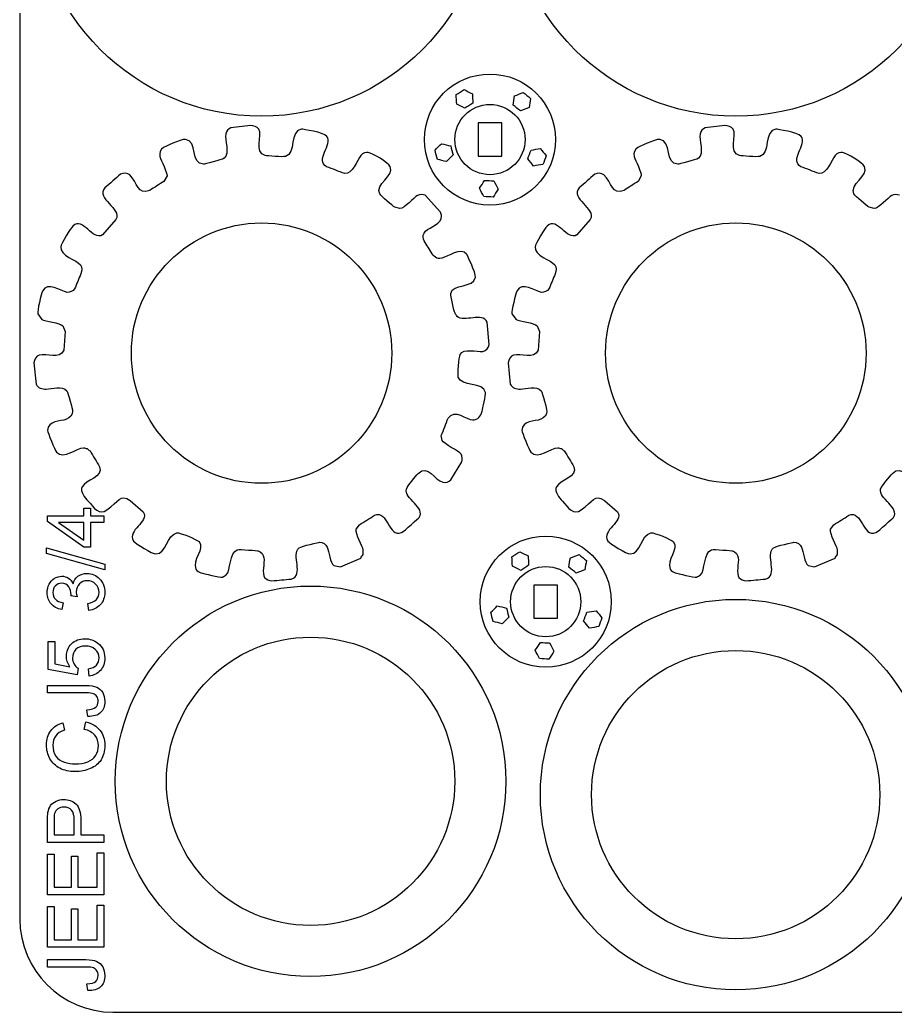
# Model space of a CAD drawing. Extents: x 5 to 585, y 8 to 489.
# Drawn here: x 8.3 to 102.4, y 8.6 to 115.3 of the extents above; entities that cross this region are included whole.
import ezdxf

# ---------------------------------------------------------------- set-up
doc = ezdxf.new("R2010")
doc.units = 0
doc.layers.get('0').update_dxf_attribs({"linetype": 'CONTINUOUS'})

msp = doc.modelspace()

# ---------------------------------------------------------------- linework, layer by layer
at = {"color": 5}
for p, q in [((8.313075, 288.560168), (8.313075, 18.560168)), ((18.313175, 8.560168), (188.313075, 8.560168))]:
    msp.add_line(p, q, dxfattribs=at)
at = {"color": 3}
for p, q in [((33.113975, 103.920368), (30.989575, 103.685868)), ((84.113975, 103.920368), (81.989575, 103.685868)), ((24.139775, 98.498468), (23.799575, 97.911468)), ((75.139775, 98.498468), (74.799575, 97.911468)), ((53.557575, 94.584868), (51.903475, 96.414968)), ((49.167975, 94.981668), (48.635175, 95.124568)), ((100.167975, 94.981668), (99.635175, 95.124568)), ((18.646075, 93.811868), (17.217375, 92.155568)), ((69.646075, 93.811868), (68.217375, 92.155568)), ((10.228875, 83.657768), (10.682575, 83.062568)), ((61.228875, 83.657768), (61.682575, 83.062568)), ((12.921875, 82.390968), (13.194775, 81.782668)), ((58.786375, 80.368268), (58.563075, 82.764068)), ((63.921875, 82.390968), (64.194775, 81.782668)), ((13.194775, 81.782668), (13.031975, 79.757468)), ((64.194775, 81.782668), (64.031975, 79.757468)), ((9.817175, 78.379668), (10.052975, 76.112468)), ((60.817175, 78.379668), (61.052975, 76.112468)), ((53.720875, 70.034468), (53.633675, 70.566168)), ((54.671275, 65.807668), (55.836075, 67.740568)), ((20.162175, 63.599768), (21.569175, 62.358168)), ((71.162175, 63.599768), (72.569175, 62.358168)), ((44.494075, 60.495468), (44.823275, 60.973168)), ((95.494075, 60.495468), (95.823275, 60.973168)), ((42.079275, 56.588368), (42.774375, 56.445968)), ((42.774375, 56.445968), (44.966775, 57.388268)), ((93.079275, 56.588368), (93.774375, 56.445968)), ((93.774375, 56.445968), (95.966775, 57.388268))]:
    msp.add_line(p, q, dxfattribs=at)
at = {"color": 0}
for p, q in [((11.278675, 61.348568), (11.278675, 61.958168)), ((11.278675, 61.958168), (15.207275, 61.958168)), ((15.207275, 61.958168), (15.207275, 62.779468)), ((15.207275, 62.779468), (15.893075, 62.779468)), ((15.893075, 62.779468), (15.893075, 61.958168)), ((15.893075, 61.958168), (17.340875, 61.958168)), ((17.340875, 61.958168), (17.340875, 61.213068)), ((15.207275, 58.579968), (11.278675, 61.348568)), ((15.207275, 61.213068), (12.479575, 61.213068)), ((12.479575, 61.213068), (15.207275, 59.312368)), ((15.207275, 59.312368), (15.207275, 61.213068)), ((17.340875, 61.213068), (15.893075, 61.213068)), ((15.893075, 61.213068), (15.893075, 58.579968)), ((11.177075, 57.887168), (11.177075, 58.486868)), ((11.177075, 58.486868), (17.442475, 56.725768)), ((17.442475, 56.126068), (11.177075, 57.887168)), ((15.893075, 58.579968), (15.207275, 58.579968)), ((17.442475, 56.725768), (17.442475, 56.126068)), ((12.963575, 52.594068), (12.828075, 51.848968)), ((14.462175, 53.241768), (13.810275, 53.324968)), ((15.732175, 51.772768), (15.630575, 52.517868)), ((11.354875, 45.431268), (11.354875, 48.436868)), ((11.354875, 48.436868), (12.066075, 48.436868)), ((12.066075, 48.436868), (12.066075, 46.025368)), ((12.066075, 46.025368), (13.701575, 45.702168)), ((14.470675, 44.847068), (11.354875, 45.431268)), ((14.572275, 45.549768), (14.470675, 44.847068)), ((15.749175, 44.711568), (15.689875, 45.490468)), ((11.278675, 42.891168), (11.278675, 43.695468)), ((11.278675, 43.695468), (15.409075, 43.695468)), ((15.457075, 42.891168), (11.278675, 42.891168)), ((15.619275, 40.368068), (15.520575, 41.087768)), ((12.940975, 39.680868), (13.127275, 38.893468)), ((15.214275, 38.978168), (15.417475, 39.782468)), ((11.278675, 26.812868), (11.278675, 29.101768)), ((11.989875, 29.168068), (11.989875, 27.617268)), ((14.157375, 27.617268), (14.157375, 29.183568)), ((14.868575, 29.172268), (14.868575, 27.617268)), ((17.340875, 26.812868), (11.278675, 26.812868)), ((11.989875, 27.617268), (14.157375, 27.617268)), ((14.868575, 27.617268), (17.340875, 27.617268)), ((17.340875, 27.617268), (17.340875, 26.812868)), ((16.629675, 21.986868), (16.629675, 25.703768)), ((16.629675, 25.703768), (17.340875, 25.703768)), ((17.340875, 25.703768), (17.340875, 21.182568)), ((11.278675, 21.182568), (11.278675, 25.559868)), ((11.278675, 25.559868), (11.989875, 25.559868)), ((11.989875, 25.559868), (11.989875, 21.986868)), ((13.852575, 21.986868), (13.852575, 25.331268)), ((13.852575, 25.331268), (14.563775, 25.331268)), ((14.563775, 25.331268), (14.563775, 21.986868)), ((11.989875, 21.986868), (13.852575, 21.986868)), ((14.563775, 21.986868), (16.629675, 21.986868)), ((17.340875, 21.182568), (11.278675, 21.182568)), ((11.278675, 15.535268), (11.278675, 19.912568)), ((11.278675, 19.912568), (11.989875, 19.912568)), ((11.989875, 19.912568), (11.989875, 16.339568)), ((13.852575, 16.339568), (13.852575, 19.683968)), ((13.852575, 19.683968), (14.563775, 19.683968)), ((14.563775, 19.683968), (14.563775, 16.339568)), ((16.629675, 16.339568), (16.629675, 20.056468)), ((16.629675, 20.056468), (17.340875, 20.056468)), ((17.340875, 20.056468), (17.340875, 15.535268)), ((11.989875, 16.339568), (13.852575, 16.339568)), ((14.563775, 16.339568), (16.629675, 16.339568)), ((17.340875, 15.535268), (11.278675, 15.535268)), ((11.278675, 13.401568), (11.278675, 14.205868)), ((11.278675, 14.205868), (15.409075, 14.205868)), ((15.457075, 13.401568), (11.278675, 13.401568)), ((15.619275, 10.878468), (15.520575, 11.598168))]:
    msp.add_line(p, q, dxfattribs=at)
at = {"color": 3}
for points in [[(34.286375, 104.920368), (20.755475, 104.920368), (9.786375, 115.889468), (9.786375, 129.420368)], [(58.786375, 129.420368), (58.786375, 115.889468), (47.817275, 104.920368), (34.286375, 104.920368)], [(85.286375, 104.920368), (71.755475, 104.920368), (60.786375, 115.889468), (60.786375, 129.420368)], [(109.786375, 129.420368), (109.786375, 115.889468), (98.817275, 104.920368), (85.286375, 104.920368)], [(30.989575, 103.685868), (30.733875, 103.577268), (30.526075, 103.308668), (30.464275, 103.041768)], [(34.005975, 103.519468), (33.793075, 103.827368), (33.467775, 103.910868), (33.113975, 103.920368)], [(38.615875, 103.525268), (37.313275, 103.395568), (38.005775, 100.868968), (36.891775, 100.595868)], [(41.321075, 102.744068), (40.957375, 103.183668), (38.741475, 103.537768), (38.615875, 103.525268)], [(81.989575, 103.685868), (81.733875, 103.577268), (81.526075, 103.308668), (81.464275, 103.041768)], [(85.005975, 103.519468), (84.793075, 103.827368), (84.467775, 103.910868), (84.113975, 103.920368)], [(89.615875, 103.525268), (88.313275, 103.395568), (89.005775, 100.868968), (87.891775, 100.595868)], [(92.321075, 102.744068), (91.957375, 103.183668), (89.741475, 103.537768), (89.615875, 103.525268)], [(26.131275, 102.431568), (25.643275, 102.485268), (23.770675, 101.557068), (23.760975, 101.550568)], [(30.464275, 103.041768), (30.303675, 102.347668), (30.943975, 100.930068), (30.271075, 100.397668)], [(34.688975, 100.697368), (33.453075, 101.005068), (34.441375, 102.889668), (34.005975, 103.519468)], [(41.303975, 99.481068), (40.002175, 100.197168), (42.011775, 101.909268), (41.321075, 102.744068)], [(77.131275, 102.431568), (76.643275, 102.485268), (74.770675, 101.557068), (74.760975, 101.550568)], [(81.464275, 103.041768), (81.303675, 102.347668), (81.943975, 100.930068), (81.271075, 100.397668)], [(85.688975, 100.697368), (84.453075, 101.005068), (85.441375, 102.889668), (85.005975, 103.519468)], [(92.303975, 99.481068), (91.002175, 100.197168), (93.011775, 101.909268), (92.321075, 102.744068)], [(23.760975, 101.550568), (23.446275, 101.338568), (23.277275, 100.958468), (23.373775, 100.587568)], [(28.073975, 99.759368), (26.632675, 99.739268), (27.454975, 102.285868), (26.131275, 102.431568)], [(74.760975, 101.550568), (74.446275, 101.338568), (74.277275, 100.958468), (74.373775, 100.587568)], [(79.073975, 99.759368), (77.632675, 99.739268), (78.454975, 102.285868), (77.131275, 102.431568)], [(23.373775, 100.587568), (23.491975, 100.133268), (24.190375, 98.849868), (24.139775, 98.498468)], [(30.271075, 100.397668), (30.029175, 100.206268), (28.103475, 99.759768), (28.073975, 99.759368)], [(36.891775, 100.595868), (36.569675, 100.516868), (34.933175, 100.636568), (34.688975, 100.697368)], [(44.986875, 100.703268), (44.569275, 100.172568), (44.070175, 98.652168), (43.252375, 98.753668)], [(45.772575, 101.034068), (45.568375, 101.062268), (45.182675, 100.952068), (44.986875, 100.703268)], [(48.141975, 99.500668), (47.904675, 99.976568), (46.230775, 100.904468), (45.772575, 101.034068)], [(74.373775, 100.587568), (74.491975, 100.133268), (75.190375, 98.849868), (75.139775, 98.498468)], [(81.271075, 100.397668), (81.029175, 100.206268), (79.103475, 99.759768), (79.073975, 99.759368)], [(87.891775, 100.595868), (87.569675, 100.516868), (85.933175, 100.636568), (85.688975, 100.697368)], [(95.986875, 100.703268), (95.569275, 100.172568), (95.070175, 98.652168), (94.252375, 98.753668)], [(96.772575, 101.034068), (96.568375, 101.062268), (96.182675, 100.952068), (95.986875, 100.703268)], [(99.141975, 99.500668), (98.904675, 99.976568), (97.230775, 100.904468), (96.772575, 101.034068)], [(43.252375, 98.753668), (42.602875, 98.996168), (41.953475, 99.238568), (41.303975, 99.481068)], [(47.005075, 96.568468), (46.423075, 97.581868), (48.654475, 98.472968), (48.141975, 99.500668)], [(94.252375, 98.753668), (93.602875, 98.996168), (92.953475, 99.238568), (92.303975, 99.481068)], [(98.005075, 96.568468), (97.423075, 97.581868), (99.654475, 98.472968), (99.141975, 99.500668)], [(19.145175, 98.684368), (18.584075, 98.197568), (18.022975, 97.710668), (17.461875, 97.223868)], [(20.121675, 98.615168), (19.889075, 98.829368), (19.407675, 98.842868), (19.145175, 98.684368)], [(22.278275, 96.944968), (20.992075, 96.343268), (20.970775, 97.833268), (20.121675, 98.615168)], [(70.145175, 98.684368), (69.584075, 98.197568), (69.022975, 97.710668), (68.461875, 97.223868)], [(71.121675, 98.615168), (70.889075, 98.829368), (70.407675, 98.842868), (70.145175, 98.684368)], [(73.278275, 96.944968), (71.992075, 96.343268), (71.970775, 97.833268), (71.121675, 98.615168)], [(17.461875, 97.223868), (16.405875, 96.024868), (19.331675, 95.029568), (18.646075, 93.811868)], [(23.799575, 97.911468), (23.292475, 97.589268), (22.785375, 97.267168), (22.278275, 96.944968)], [(68.461875, 97.223868), (67.405875, 96.024868), (70.331675, 95.029568), (69.646075, 93.811868)], [(74.799575, 97.911468), (74.292475, 97.589268), (73.785375, 97.267168), (73.278275, 96.944968)], [(48.635175, 95.124568), (48.376175, 95.295668), (47.167675, 96.285268), (47.005075, 96.568468)], [(51.074775, 96.387068), (50.682975, 96.179968), (49.664675, 95.021168), (49.167975, 94.981668)], [(51.903475, 96.414968), (51.647475, 96.521768), (51.322375, 96.517868), (51.074775, 96.387068)], [(99.635175, 95.124568), (99.376175, 95.295668), (98.167675, 96.285268), (98.005075, 96.568468)], [(102.074775, 96.387068), (101.682975, 96.179968), (100.664675, 95.021168), (100.167975, 94.981668)], [(102.903475, 96.414968), (102.647475, 96.521768), (102.322375, 96.517868), (102.074775, 96.387068)], [(17.217375, 92.155568), (16.100275, 91.462368), (15.154775, 94.130768), (14.008975, 93.110968)], [(51.932775, 92.542468), (52.442475, 93.037768), (53.704675, 93.346668), (53.667275, 94.190768)], [(53.667275, 94.190768), (53.630675, 94.322168), (53.594175, 94.453468), (53.557575, 94.584868)], [(68.217375, 92.155568), (67.100275, 91.462368), (66.154775, 94.130768), (65.008975, 93.110968)], [(14.008975, 93.110968), (13.768375, 92.896868), (12.758075, 91.215768), (12.710275, 90.887568)], [(20.301775, 79.437668), (20.301775, 87.169668), (26.569775, 93.437668), (34.301775, 93.437668)], [(34.301775, 93.437668), (42.033775, 93.437668), (48.301775, 87.169668), (48.301775, 79.437668)], [(65.008975, 93.110968), (64.768375, 92.896868), (63.758075, 91.215768), (63.710275, 90.887568)], [(71.301775, 79.437668), (71.301775, 87.169668), (77.569775, 93.437668), (85.301775, 93.437668)], [(85.301775, 93.437668), (93.033775, 93.437668), (99.301775, 87.169668), (99.301775, 79.437668)], [(51.699275, 91.680168), (51.612875, 91.951368), (51.703375, 92.319568), (51.932775, 92.542468)], [(12.710275, 90.887568), (12.569175, 89.919568), (14.493275, 89.438468), (14.829275, 88.946868)], [(52.530175, 90.303568), (52.253175, 90.762468), (51.976275, 91.221268), (51.699275, 91.680168)], [(56.350775, 90.089568), (55.730775, 90.867068), (54.334175, 89.804068), (53.687475, 89.649268)], [(63.710275, 90.887568), (63.569175, 89.919568), (65.493275, 89.438468), (65.829275, 88.946868)], [(53.687475, 89.649268), (53.083775, 89.504768), (52.849275, 89.838768), (52.530175, 90.303568)], [(57.305475, 87.607268), (57.371975, 88.052268), (56.369975, 90.065468), (56.350775, 90.089568)], [(14.829275, 88.946868), (15.046975, 88.628368), (14.988175, 88.309968), (14.873375, 87.965268)], [(65.829275, 88.946868), (66.046975, 88.628368), (65.988175, 88.309968), (65.873375, 87.965268)], [(14.873375, 87.965268), (14.648675, 87.423168), (14.423975, 86.881068), (14.199275, 86.338968)], [(54.650675, 85.867168), (54.821975, 86.990768), (57.118875, 86.358168), (57.305475, 87.607268)], [(65.873375, 87.965268), (65.648675, 87.423168), (65.423975, 86.881068), (65.199275, 86.338968)], [(13.408475, 85.971968), (12.684675, 86.099768), (11.310675, 87.221568), (10.736075, 86.106968)], [(64.408475, 85.971968), (63.684675, 86.099768), (62.310675, 87.221568), (61.736075, 86.106968)], [(10.736075, 86.106968), (10.604775, 85.852268), (10.175075, 83.938068), (10.228875, 83.657768)], [(14.199275, 86.338968), (14.058475, 86.140468), (13.656775, 85.928068), (13.408475, 85.971968)], [(55.105375, 83.730968), (55.015975, 83.936168), (54.607775, 85.585968), (54.650675, 85.867168)], [(61.736075, 86.106968), (61.604775, 85.852268), (61.175075, 83.938068), (61.228875, 83.657768)], [(65.199275, 86.338968), (65.058475, 86.140468), (64.656775, 85.928068), (64.408475, 85.971968)], [(55.322075, 83.396068), (55.249875, 83.507668), (55.177575, 83.619368), (55.105375, 83.730968)], [(58.563075, 82.764068), (58.080375, 83.926368), (56.069275, 82.669968), (55.322075, 83.396068)], [(10.682575, 83.062568), (11.031575, 82.888168), (12.630175, 82.687068), (12.921875, 82.390968)], [(61.682575, 83.062568), (62.031575, 82.888168), (63.630175, 82.687068), (63.921875, 82.390968)], [(58.108875, 79.614068), (58.404375, 79.676768), (58.752075, 80.057068), (58.786375, 80.368268)], [(10.390075, 79.218468), (10.120875, 79.136268), (9.834675, 78.767668), (9.817175, 78.379668)], [(13.031975, 79.757468), (12.562575, 78.678768), (11.228075, 79.474468), (10.390075, 79.218468)], [(34.301775, 65.437668), (26.569775, 65.437668), (20.301775, 71.705668), (20.301775, 79.437668)], [(48.301775, 79.437668), (48.301775, 71.705668), (42.033775, 65.437668), (34.301775, 65.437668)], [(55.457075, 76.848668), (55.367975, 77.190468), (55.499075, 78.983768), (55.666475, 79.300068)], [(55.666475, 79.300068), (56.035875, 79.998168), (57.377475, 79.555168), (58.108875, 79.614068)], [(61.390075, 79.218468), (61.120875, 79.136268), (60.834675, 78.767668), (60.817175, 78.379668)], [(64.031975, 79.757468), (63.562575, 78.678768), (62.228075, 79.474468), (61.390075, 79.218468)], [(85.301775, 65.437668), (77.569775, 65.437668), (71.301775, 71.705668), (71.301775, 79.437668)], [(99.301775, 79.437668), (99.301775, 71.705668), (93.033775, 65.437668), (85.301775, 65.437668)], [(58.387275, 75.204168), (58.172975, 76.412068), (55.739375, 75.765768), (55.457075, 76.848668)], [(10.052975, 76.112468), (10.245875, 75.672568), (10.709675, 75.556568), (11.147175, 75.570268)], [(11.147175, 75.570268), (11.744875, 75.589068), (12.902775, 75.975068), (13.358275, 75.395068)], [(61.052975, 76.112468), (61.245875, 75.672568), (61.709675, 75.556568), (62.147175, 75.570268)], [(62.147175, 75.570268), (62.744875, 75.589068), (63.902775, 75.975068), (64.358275, 75.395068)], [(13.358275, 75.395068), (13.526975, 75.180268), (13.977475, 73.376868), (13.979475, 73.196868)], [(58.007775, 73.183968), (58.087775, 73.470468), (58.435475, 74.932468), (58.387275, 75.204168)], [(64.358275, 75.395068), (64.526975, 75.180268), (64.977475, 73.376868), (64.979475, 73.196868)], [(13.979475, 73.196868), (13.984175, 72.780968), (13.680675, 72.484868), (13.320175, 72.332468)], [(54.371675, 72.448968), (55.031775, 73.520168), (56.385275, 72.269268), (56.995375, 72.259168)], [(56.995375, 72.259168), (57.624375, 72.248668), (57.852575, 72.627768), (58.007775, 73.183968)], [(64.979475, 73.196868), (64.984175, 72.780968), (64.680675, 72.484868), (64.320175, 72.332468)], [(13.320175, 72.332468), (12.631975, 72.041468), (11.330975, 72.239868), (11.302675, 71.118868)], [(53.633675, 70.566168), (53.879675, 71.193768), (54.125675, 71.821368), (54.371675, 72.448968)], [(64.320175, 72.332468), (63.631975, 72.041468), (62.330975, 72.239868), (62.302675, 71.118868)], [(11.302675, 71.118868), (11.297975, 70.931968), (12.056375, 69.041068), (12.265375, 68.786868)], [(62.302675, 71.118868), (62.297975, 70.931968), (63.056375, 69.041068), (63.265375, 68.786868)], [(55.759075, 68.560268), (55.507675, 68.930968), (53.886575, 69.671368), (53.720875, 70.034468)], [(12.265375, 68.786868), (12.985075, 67.911368), (14.487375, 69.295768), (15.151575, 69.270368)], [(15.151575, 69.270368), (15.282975, 69.238268), (15.414275, 69.206168), (15.545675, 69.174068)], [(15.545675, 69.174068), (15.649775, 69.087668), (15.753975, 69.001168), (15.858075, 68.914768)], [(15.858075, 68.914768), (16.203775, 68.349568), (16.549475, 67.784368), (16.895175, 67.219168)], [(55.836075, 67.740568), (55.918775, 67.966868), (55.895275, 68.359368), (55.759075, 68.560268)], [(63.265375, 68.786868), (63.985075, 67.911368), (65.487375, 69.295768), (66.151575, 69.270368)], [(66.151575, 69.270368), (66.282975, 69.238268), (66.414275, 69.206168), (66.545675, 69.174068)], [(66.545675, 69.174068), (66.649775, 69.087668), (66.753975, 69.001168), (66.858075, 68.914768)], [(66.858075, 68.914768), (67.203775, 68.349568), (67.549475, 67.784368), (67.895175, 67.219168)], [(51.134975, 66.486668), (52.203475, 67.575468), (52.910975, 65.754468), (53.806575, 65.552868)], [(102.134975, 66.486668), (103.203475, 67.575468), (103.910975, 65.754468), (104.806575, 65.552868)], [(16.895175, 67.219168), (17.309475, 66.130068), (15.389875, 65.778268), (15.015775, 65.074968)], [(49.874075, 64.808268), (49.968575, 65.161368), (50.883275, 66.230268), (51.134975, 66.486668)], [(67.895175, 67.219168), (68.309475, 66.130068), (66.389875, 65.778268), (66.015775, 65.074968)], [(100.874075, 64.808268), (100.968575, 65.161368), (101.883275, 66.230268), (102.134975, 66.486668)], [(53.806575, 65.552868), (54.093575, 65.488268), (54.457175, 65.590468), (54.671275, 65.807668)], [(15.015775, 65.074968), (14.718775, 64.516668), (15.342975, 63.905968), (15.664475, 63.527068)], [(17.671675, 62.574768), (18.927375, 63.469568), (19.103675, 64.358468), (20.162175, 63.599768)], [(51.252075, 61.768968), (51.981475, 62.781768), (49.612375, 63.830168), (49.874075, 64.808268)], [(66.015775, 65.074968), (65.718775, 64.516668), (66.342975, 63.905968), (66.664475, 63.527068)], [(68.671675, 62.574768), (69.927375, 63.469568), (70.103675, 64.358468), (71.162175, 63.599768)], [(102.252075, 61.768968), (102.981475, 62.781768), (100.612375, 63.830168), (100.874075, 64.808268)], [(15.664475, 63.527068), (16.287775, 62.792468), (16.825475, 61.971768), (17.671675, 62.574768)], [(66.664475, 63.527068), (67.287775, 62.792468), (67.825475, 61.971768), (68.671675, 62.574768)], [(21.569175, 62.358168), (22.297975, 61.264368), (19.786175, 60.444068), (20.549075, 59.228268)], [(44.823275, 60.973168), (45.366575, 61.314068), (45.909775, 61.654868), (46.453075, 61.995768)], [(46.453075, 61.995768), (47.915575, 62.618368), (47.954875, 59.524568), (49.345275, 60.135068)], [(72.569175, 62.358168), (73.297975, 61.264368), (70.786175, 60.444068), (71.549075, 59.228268)], [(95.823275, 60.973168), (96.366575, 61.314068), (96.909775, 61.654868), (97.453075, 61.995768)], [(97.453075, 61.995768), (98.915575, 62.618368), (98.954875, 59.524568), (100.345275, 60.135068)], [(49.345275, 60.135068), (49.660775, 60.273568), (51.244975, 61.759168), (51.252075, 61.768968)], [(100.345275, 60.135068), (100.660775, 60.273568), (102.244975, 61.759168), (102.252075, 61.768968)], [(22.942075, 57.836268), (24.083275, 57.858968), (24.099275, 59.890068), (25.175775, 60.107768)], [(25.175775, 60.107768), (25.519675, 60.177268), (27.404875, 59.367968), (27.578475, 59.164768)], [(45.241475, 58.279068), (45.181175, 58.603468), (44.365575, 60.004768), (44.494075, 60.495468)], [(73.942075, 57.836268), (75.083275, 57.858968), (75.099275, 59.890068), (76.175775, 60.107768)], [(76.175775, 60.107768), (76.519675, 60.177268), (78.404875, 59.367968), (78.578475, 59.164768)], [(96.241475, 58.279068), (96.181175, 58.603468), (95.365575, 60.004768), (95.494075, 60.495468)], [(20.549075, 59.228268), (20.709675, 58.972268), (22.570075, 57.828868), (22.942075, 57.836268)], [(27.578475, 59.164768), (28.276675, 58.347668), (26.754675, 57.186868), (27.250675, 56.213268)], [(38.350275, 58.495568), (38.595675, 58.689068), (40.541475, 59.102468), (40.542075, 59.102468)], [(40.542075, 59.102468), (40.897375, 59.108968), (41.208775, 58.890368), (41.357175, 58.575768)], [(71.549075, 59.228268), (71.709675, 58.972268), (73.570075, 57.828868), (73.942075, 57.836268)], [(78.578475, 59.164768), (79.276675, 58.347668), (77.754675, 57.186868), (78.250675, 56.213268)], [(89.350275, 58.495568), (89.595675, 58.689068), (91.541475, 59.102468), (91.542075, 59.102468)], [(91.542075, 59.102468), (91.897375, 59.108968), (92.208775, 58.890368), (92.357175, 58.575768)], [(30.509175, 55.577568), (30.994075, 56.049468), (30.848575, 57.988068), (31.685175, 58.280768)], [(31.685175, 58.280768), (31.946875, 58.372368), (33.949175, 58.179468), (33.949175, 58.179468)], [(33.949175, 58.179468), (34.260875, 58.082068), (34.519175, 57.761568), (34.565775, 57.418068)], [(37.491175, 55.140468), (38.942275, 55.534068), (37.426575, 57.767068), (38.350275, 58.495568)], [(41.357175, 58.575768), (41.581975, 58.099368), (41.648875, 56.885968), (42.079275, 56.588368)], [(44.966775, 57.388268), (45.052375, 57.520768), (45.138075, 57.653168), (45.223675, 57.785668)], [(45.223675, 57.785668), (45.229575, 57.950168), (45.235575, 58.114568), (45.241475, 58.279068)], [(81.509175, 55.577568), (81.994075, 56.049468), (81.848575, 57.988068), (82.685175, 58.280768)], [(82.685175, 58.280768), (82.946875, 58.372368), (84.949175, 58.179468), (84.949175, 58.179468)], [(84.949175, 58.179468), (85.260875, 58.082068), (85.519175, 57.761568), (85.565775, 57.418068)], [(88.491175, 55.140468), (89.942275, 55.534068), (88.426575, 57.767068), (89.350275, 58.495568)], [(92.357175, 58.575768), (92.581975, 58.099368), (92.648875, 56.885968), (93.079275, 56.588368)], [(95.966775, 57.388268), (96.052375, 57.520768), (96.138075, 57.653168), (96.223675, 57.785668)], [(96.223675, 57.785668), (96.229575, 57.950168), (96.235575, 58.114568), (96.241475, 58.279068)], [(34.565775, 57.418068), (34.637975, 56.886768), (34.311575, 55.735868), (34.637475, 55.314068)], [(85.565775, 57.418068), (85.637975, 56.886768), (85.311575, 55.735868), (85.637475, 55.314068)], [(27.250675, 56.213268), (27.357475, 56.003568), (27.573975, 55.872168), (27.789975, 55.803868)], [(27.789975, 55.803868), (28.040275, 55.724768), (29.838075, 55.305768), (30.088075, 55.353568)], [(30.088075, 55.353568), (30.228475, 55.428268), (30.368775, 55.502868), (30.509175, 55.577568)], [(78.250675, 56.213268), (78.357475, 56.003568), (78.573975, 55.872168), (78.789975, 55.803868)], [(78.789975, 55.803868), (79.040275, 55.724768), (80.838075, 55.305768), (81.088075, 55.353568)], [(81.088075, 55.353568), (81.228475, 55.428268), (81.368775, 55.502868), (81.509175, 55.577568)], [(34.637475, 55.314068), (34.882075, 55.066068), (35.083775, 54.963868), (35.410975, 54.955068)], [(35.410975, 54.955068), (36.104375, 55.016868), (36.797775, 55.078668), (37.491175, 55.140468)], [(85.637475, 55.314068), (85.882075, 55.066068), (86.083775, 54.963868), (86.410975, 54.955068)], [(86.410975, 54.955068), (87.104375, 55.016868), (87.797775, 55.078668), (88.491175, 55.140468)], [(18.576975, 33.388868), (18.576975, 44.986768), (27.979075, 54.388868), (39.576975, 54.388868)], [(39.576975, 54.388868), (51.174875, 54.388868), (60.576975, 44.986768), (60.576975, 33.388868)], [(64.286375, 31.955068), (64.286375, 43.552968), (73.688475, 52.955068), (85.286375, 52.955068)], [(85.286375, 52.955068), (96.884275, 52.955068), (106.286375, 43.552968), (106.286375, 31.955068)], [(24.076975, 33.388868), (24.076975, 41.949268), (31.016575, 48.888868), (39.576975, 48.888868)], [(39.576975, 48.888868), (48.137375, 48.888868), (55.076975, 41.949268), (55.076975, 33.388868)], [(69.786375, 31.955068), (69.786375, 40.515468), (76.725975, 47.455068), (85.286375, 47.455068)], [(85.286375, 47.455068), (93.846775, 47.455068), (100.786375, 40.515468), (100.786375, 31.955068)], [(39.576975, 12.388868), (27.979075, 12.388868), (18.576975, 21.790968), (18.576975, 33.388868)], [(39.576975, 17.888868), (31.016575, 17.888868), (24.076975, 24.828468), (24.076975, 33.388868)], [(55.076975, 33.388868), (55.076975, 24.828468), (48.137375, 17.888868), (39.576975, 17.888868)], [(60.576975, 33.388868), (60.576975, 21.790968), (51.174875, 12.388868), (39.576975, 12.388868)], [(85.286375, 10.955068), (73.688475, 10.955068), (64.286375, 20.357168), (64.286375, 31.955068)], [(85.286375, 16.455068), (76.725975, 16.455068), (69.786375, 23.394668), (69.786375, 31.955068)], [(100.786375, 31.955068), (100.786375, 23.394668), (93.846775, 16.455068), (85.286375, 16.455068)], [(106.286375, 31.955068), (106.286375, 20.357168), (96.884275, 10.955068), (85.286375, 10.955068)]]:
    msp.add_open_spline(points, degree=3, dxfattribs=at)
at = {"color": 7}
for points in [[(51.812975, 102.407668), (51.812975, 106.301268), (54.969375, 109.457668), (58.862975, 109.457668)], [(58.862975, 109.457668), (62.756575, 109.457668), (65.912975, 106.301268), (65.912975, 102.407668)], [(60.137575, 104.192168), (59.287875, 104.192168), (58.438175, 104.192168), (57.588475, 104.192168)], [(57.588475, 104.192168), (57.588475, 103.002568), (57.588475, 101.812868), (57.588475, 100.623268)], [(60.137575, 100.623268), (60.137575, 101.812868), (60.137575, 103.002568), (60.137575, 104.192168)], [(58.862975, 95.357668), (54.969375, 95.357668), (51.812975, 98.514068), (51.812975, 102.407668)], [(65.912975, 102.407668), (65.912975, 98.514068), (62.756575, 95.357668), (58.862975, 95.357668)], [(57.588475, 100.623268), (58.438175, 100.623268), (59.287875, 100.623268), (60.137575, 100.623268)], [(57.808975, 52.708968), (57.808975, 56.602568), (60.965375, 59.758968), (64.858975, 59.758968)], [(64.858975, 59.758968), (68.752575, 59.758968), (71.908975, 56.602568), (71.908975, 52.708968)], [(66.133575, 54.493468), (65.283875, 54.493468), (64.434175, 54.493468), (63.584475, 54.493468)], [(63.584475, 54.493468), (63.584475, 53.303868), (63.584475, 52.114168), (63.584475, 50.924568)], [(66.133575, 50.924568), (66.133575, 52.114168), (66.133575, 53.303868), (66.133575, 54.493468)], [(64.858975, 45.658968), (60.965375, 45.658968), (57.808975, 48.815368), (57.808975, 52.708968)], [(71.908975, 52.708968), (71.908975, 48.815368), (68.752575, 45.658968), (64.858975, 45.658968)], [(63.584475, 50.924568), (64.434175, 50.924568), (65.283875, 50.924568), (66.133575, 50.924568)]]:
    msp.add_open_spline(points, degree=3, dxfattribs=at)
at = {"color": 0}
for points in [[(55.224675, 107.241468), (55.507875, 107.422168), (55.791175, 107.602768), (56.074375, 107.783468)], [(55.283275, 106.230468), (55.263775, 106.567468), (55.244175, 106.904468), (55.224675, 107.241468)], [(56.074375, 107.783468), (56.372275, 107.632068), (56.670275, 107.480668), (56.968175, 107.329268)], [(56.968175, 107.329268), (56.987675, 106.997168), (57.007275, 106.665168), (57.026775, 106.333068)], [(61.363475, 106.113168), (61.412275, 106.445268), (61.461175, 106.777468), (61.509975, 107.109568)], [(61.509975, 107.109568), (61.822575, 107.231668), (62.135075, 107.353668), (62.447675, 107.475768)], [(62.447675, 107.475768), (62.711375, 107.260868), (62.975175, 107.045968), (63.238875, 106.831068)], [(63.238875, 106.831068), (63.185175, 106.503868), (63.131375, 106.176668), (63.077675, 105.849468)], [(55.087975, 102.407668), (55.087975, 104.492568), (56.778075, 106.182668), (58.862975, 106.182668)], [(56.176975, 105.776268), (55.879075, 105.927668), (55.581175, 106.079068), (55.283275, 106.230468)], [(57.026775, 106.333068), (56.743475, 106.147468), (56.460275, 105.961868), (56.176975, 105.776268)], [(58.862975, 106.182668), (60.947875, 106.182668), (62.637975, 104.492568), (62.637975, 102.407668)], [(62.140075, 105.483268), (61.881175, 105.693268), (61.622375, 105.903168), (61.363475, 106.113168)], [(63.077675, 105.849468), (62.765175, 105.727368), (62.452575, 105.605368), (62.140075, 105.483268)], [(52.953775, 101.263768), (53.188175, 101.498168), (53.422675, 101.732568), (53.657075, 101.966968)], [(53.657075, 101.966968), (53.984275, 101.883968), (54.311475, 101.800868), (54.638675, 101.717868)], [(54.638675, 101.717868), (54.726575, 101.395568), (54.814475, 101.073268), (54.902375, 100.750968)], [(58.862975, 98.632668), (56.778075, 98.632668), (55.087975, 100.322768), (55.087975, 102.407668)], [(62.637975, 102.407668), (62.637975, 100.322768), (60.947875, 98.632668), (58.862975, 98.632668)], [(63.282775, 101.278368), (63.614875, 101.332068), (63.946975, 101.385768), (64.279075, 101.439468)], [(64.279075, 101.439468), (64.489075, 101.180668), (64.699075, 100.921768), (64.909075, 100.662968)], [(53.217475, 100.282068), (53.129575, 100.609268), (53.041675, 100.936568), (52.953775, 101.263768)], [(54.902375, 100.750968), (54.663075, 100.511668), (54.423775, 100.272268), (54.184475, 100.032968)], [(62.931175, 100.340668), (63.048375, 100.653268), (63.165575, 100.965768), (63.282775, 101.278368)], [(63.561175, 99.564168), (63.351175, 99.822968), (63.141175, 100.081868), (62.931175, 100.340668)], [(64.909075, 100.662968), (64.791875, 100.350368), (64.674675, 100.037868), (64.557475, 99.725268)], [(54.184475, 100.032968), (53.862175, 100.115968), (53.539775, 100.199068), (53.217475, 100.282068)], [(64.557475, 99.725268), (64.225375, 99.671568), (63.893275, 99.617868), (63.561175, 99.564168)], [(57.730075, 97.175968), (57.915675, 97.454368), (58.101175, 97.732768), (58.286775, 98.011168)], [(58.198875, 96.282268), (58.042575, 96.580168), (57.886375, 96.878068), (57.730075, 97.175968)], [(58.286775, 98.011168), (58.618875, 97.996468), (58.950875, 97.981868), (59.282975, 97.967168)], [(59.282975, 97.967168), (59.439275, 97.669268), (59.595575, 97.371368), (59.751875, 97.073468)], [(59.195175, 96.223668), (58.863075, 96.243168), (58.530975, 96.262768), (58.198875, 96.282268)], [(59.751875, 97.073468), (59.566275, 96.790168), (59.380775, 96.506968), (59.195175, 96.223668)], [(61.220675, 57.542768), (61.503875, 57.723468), (61.787175, 57.904068), (62.070375, 58.084768)], [(62.070375, 58.084768), (62.368275, 57.933368), (62.666275, 57.781968), (62.964175, 57.630568)], [(67.505975, 57.410868), (67.818575, 57.532968), (68.131075, 57.654968), (68.443675, 57.777068)], [(68.443675, 57.777068), (68.707375, 57.562168), (68.971175, 57.347268), (69.234875, 57.132368)], [(61.279275, 56.531768), (61.259775, 56.868768), (61.240175, 57.205768), (61.220675, 57.542768)], [(63.022775, 56.634368), (62.739475, 56.448768), (62.456275, 56.263168), (62.172975, 56.077568)], [(62.964175, 57.630568), (62.983675, 57.298468), (63.003275, 56.966468), (63.022775, 56.634368)], [(67.359475, 56.414468), (67.408275, 56.746568), (67.457175, 57.078768), (67.505975, 57.410868)], [(69.234875, 57.132368), (69.181175, 56.805168), (69.127375, 56.477968), (69.073675, 56.150768)], [(14.565175, 55.447268), (14.824875, 55.644868), (15.152275, 55.743668), (15.543075, 55.743668)], [(15.543075, 55.743668), (16.072275, 55.743668), (16.522475, 55.550368), (16.890775, 55.165068)], [(61.083975, 52.708968), (61.083975, 54.793868), (62.774075, 56.483968), (64.858975, 56.483968)], [(62.172975, 56.077568), (61.875075, 56.228968), (61.577175, 56.380368), (61.279275, 56.531768)], [(64.858975, 56.483968), (66.943875, 56.483968), (68.633975, 54.793868), (68.633975, 52.708968)], [(68.136075, 55.784568), (67.877175, 55.994568), (67.618375, 56.204468), (67.359475, 56.414468)], [(69.073675, 56.150768), (68.761175, 56.028668), (68.448575, 55.906668), (68.136075, 55.784568)], [(11.253275, 53.673568), (11.253275, 54.003768), (11.323875, 54.308568), (11.466375, 54.586568)], [(11.466375, 54.586568), (11.607475, 54.865968), (11.800875, 55.078968), (12.044975, 55.225768)], [(12.044975, 55.225768), (12.290475, 55.373968), (12.550175, 55.447268), (12.825275, 55.447268)], [(12.808375, 54.685268), (12.535975, 54.685268), (12.310275, 54.592168), (12.131075, 54.407368)], [(13.570375, 54.304268), (13.405275, 54.558268), (13.151275, 54.685268), (12.808375, 54.685268)], [(12.825275, 55.447268), (13.086375, 55.447268), (13.323475, 55.376768), (13.537875, 55.237068)], [(13.537875, 55.237068), (13.752375, 55.095968), (13.923175, 54.887068), (14.050175, 54.611968)], [(14.050175, 54.611968), (14.131975, 54.970368), (14.304175, 55.248368), (14.565175, 55.447268)], [(14.711975, 54.620368), (14.490375, 54.397468), (14.378975, 54.113768), (14.378975, 53.768068)], [(15.558675, 54.956268), (15.217175, 54.956268), (14.934875, 54.844768), (14.711975, 54.620368)], [(16.460375, 54.596368), (16.217675, 54.836268), (15.917075, 54.956268), (15.558675, 54.956268)], [(16.824375, 53.705968), (16.824375, 54.058768), (16.703075, 54.356568), (16.460375, 54.596368)], [(16.890775, 55.165068), (17.259075, 54.778468), (17.442475, 54.290168), (17.442475, 53.700368)], [(11.665375, 52.469868), (11.390175, 52.791568), (11.253275, 53.193768), (11.253275, 53.673568)], [(12.131075, 54.407368), (11.951775, 54.222468), (11.862875, 53.983968), (11.862875, 53.691868)], [(11.862875, 53.691868), (11.862875, 53.401168), (11.954675, 53.159868), (12.138075, 52.966568)], [(13.818775, 53.444968), (13.818775, 53.763868), (13.735475, 54.048868), (13.570375, 54.304268)], [(13.810275, 53.324968), (13.815875, 53.374368), (13.818775, 53.415268), (13.818775, 53.444968)], [(14.378975, 53.768068), (14.378975, 53.626968), (14.407175, 53.451968), (14.462175, 53.241768)], [(16.544975, 52.952468), (16.731275, 53.157068), (16.824375, 53.408268), (16.824375, 53.705968)], [(17.442475, 53.700368), (17.442475, 53.168368), (17.282975, 52.726668), (16.965475, 52.375268)], [(12.828075, 51.848968), (12.328575, 51.940668), (11.940575, 52.146668), (11.665375, 52.469868)], [(12.138075, 52.966568), (12.321575, 52.773268), (12.596675, 52.649068), (12.963575, 52.594068)], [(15.630575, 52.517868), (16.053975, 52.603868), (16.358775, 52.747868), (16.544975, 52.952468)], [(16.965475, 52.375268), (16.647975, 52.022568), (16.237375, 51.822168), (15.732175, 51.772768)], [(64.858975, 48.933968), (62.774075, 48.933968), (61.083975, 50.624068), (61.083975, 52.708968)], [(68.633975, 52.708968), (68.633975, 50.624068), (66.943875, 48.933968), (64.858975, 48.933968)], [(58.949775, 51.565068), (59.184175, 51.799468), (59.418675, 52.033868), (59.653075, 52.268268)], [(59.213475, 50.583368), (59.125575, 50.910568), (59.037675, 51.237868), (58.949775, 51.565068)], [(59.653075, 52.268268), (59.980275, 52.185268), (60.307475, 52.102168), (60.634675, 52.019168)], [(60.634675, 52.019168), (60.722575, 51.696868), (60.810475, 51.374568), (60.898375, 51.052268)], [(68.927175, 50.641968), (69.044375, 50.954568), (69.161575, 51.267068), (69.278775, 51.579668)], [(69.278775, 51.579668), (69.610875, 51.633368), (69.942975, 51.687068), (70.275075, 51.740768)], [(70.275075, 51.740768), (70.485075, 51.481968), (70.695075, 51.223068), (70.905075, 50.964268)], [(60.180475, 50.334268), (59.858175, 50.417268), (59.535775, 50.500368), (59.213475, 50.583368)], [(60.898375, 51.052268), (60.659075, 50.812968), (60.419775, 50.573568), (60.180475, 50.334268)], [(69.557175, 49.865468), (69.347175, 50.124268), (69.137175, 50.383168), (68.927175, 50.641968)], [(70.905075, 50.964268), (70.787875, 50.651668), (70.670675, 50.339168), (70.553475, 50.026568)], [(70.553475, 50.026568), (70.221375, 49.972868), (69.889275, 49.919168), (69.557175, 49.865468)], [(13.319175, 46.843768), (13.319175, 47.371568), (13.502675, 47.817468), (13.869575, 48.180068)], [(13.869575, 48.180068), (14.236375, 48.542768), (14.707775, 48.724768), (15.283475, 48.724768)], [(15.283475, 48.724768), (15.832375, 48.724768), (16.306575, 48.565368), (16.705875, 48.246368)], [(16.705875, 48.246368), (17.196975, 47.858368), (17.442475, 47.327768), (17.442475, 46.656068)], [(63.726075, 47.477268), (63.911675, 47.755668), (64.097175, 48.034068), (64.282775, 48.312468)], [(64.282775, 48.312468), (64.614875, 48.297768), (64.946875, 48.283168), (65.278975, 48.268468)], [(65.278975, 48.268468), (65.435275, 47.970568), (65.591575, 47.672668), (65.747875, 47.374768)], [(14.347875, 47.584568), (14.102375, 47.348968), (13.979575, 47.037068), (13.979575, 46.649068)], [(15.352575, 47.937368), (14.927875, 47.937368), (14.593475, 47.820268), (14.347875, 47.584568)], [(16.427875, 47.569068), (16.156975, 47.814568), (15.798475, 47.937368), (15.352575, 47.937368)], [(16.832875, 46.656068), (16.832875, 47.018768), (16.697375, 47.322168), (16.427875, 47.569068)], [(64.194875, 46.583568), (64.038575, 46.881468), (63.882375, 47.179368), (63.726075, 47.477268)], [(65.747875, 47.374768), (65.562275, 47.091468), (65.376775, 46.808268), (65.191175, 46.524968)], [(13.701575, 45.702168), (13.446175, 46.064868), (13.319175, 46.445868), (13.319175, 46.843768)], [(13.979575, 46.649068), (13.979575, 46.407768), (14.034675, 46.191868), (14.144675, 45.999968)], [(14.144675, 45.999968), (14.254775, 45.809468), (14.397275, 45.659868), (14.572275, 45.549768)], [(16.546375, 45.891268), (16.736875, 46.100068), (16.832875, 46.355568), (16.832875, 46.656068)], [(17.442475, 46.656068), (17.442475, 46.105768), (17.287275, 45.656968), (16.978175, 45.308468)], [(65.191175, 46.524968), (64.859075, 46.544468), (64.526975, 46.564068), (64.194875, 46.583568)], [(15.689875, 45.490468), (16.069475, 45.548368), (16.354475, 45.682368), (16.546375, 45.891268)], [(16.978175, 45.308468), (16.669175, 44.959968), (16.259975, 44.760968), (15.749175, 44.711568)], [(15.409075, 43.695468), (15.915675, 43.695468), (16.307975, 43.634868), (16.587375, 43.512068)], [(16.216175, 42.809368), (16.058175, 42.864368), (15.804175, 42.891168), (15.457075, 42.891168)], [(16.592975, 42.507368), (16.499875, 42.652668), (16.374275, 42.754268), (16.216175, 42.809368)], [(16.587375, 43.512068), (16.865375, 43.389268), (17.076975, 43.195968), (17.223775, 42.929268)], [(17.223775, 42.929268), (17.369075, 42.663968), (17.442475, 42.352168), (17.442475, 41.995168)], [(16.474475, 41.347368), (16.645175, 41.501268), (16.731275, 41.715768), (16.731275, 41.988068)], [(16.731275, 41.988068), (16.731275, 42.188468), (16.684675, 42.361968), (16.592975, 42.507368)], [(17.442475, 41.995168), (17.442475, 41.463168), (17.290075, 41.056768), (16.983875, 40.774468)], [(15.520575, 41.087768), (15.984775, 41.107568), (16.302275, 41.193568), (16.474475, 41.347368)], [(16.983875, 40.774468), (16.677675, 40.492268), (16.223275, 40.356768), (15.619275, 40.368068)], [(11.639975, 38.817268), (11.948975, 39.230668), (12.382175, 39.518568), (12.940975, 39.680868)], [(15.417475, 39.782468), (16.076475, 39.614568), (16.577475, 39.312568), (16.923175, 38.876568)], [(11.177075, 37.288968), (11.177075, 37.895768), (11.330975, 38.405168), (11.639975, 38.817268)], [(13.127275, 38.893468), (12.686975, 38.753768), (12.365275, 38.549168), (12.164875, 38.282468)], [(16.368575, 38.347368), (16.108975, 38.657768), (15.725175, 38.868068), (15.214275, 38.978168)], [(16.923175, 38.876568), (17.268875, 38.440468), (17.442475, 37.907068), (17.442475, 37.276268)], [(12.164875, 38.282468), (11.963075, 38.015768), (11.862875, 37.679868), (11.862875, 37.274868)], [(16.756675, 37.209968), (16.756675, 37.658768), (16.626875, 38.036868), (16.368575, 38.347368)], [(11.542575, 35.821468), (11.298475, 36.265968), (11.177075, 36.755568), (11.177075, 37.288968)], [(11.862875, 37.274868), (11.862875, 36.810668), (11.974375, 36.421168), (12.197375, 36.109368)], [(16.471675, 36.184068), (16.662175, 36.500168), (16.756675, 36.841668), (16.756675, 37.209968)], [(17.442475, 37.276268), (17.442475, 36.624368), (17.309875, 36.093768), (17.043175, 35.684568)], [(12.613675, 34.792768), (12.143775, 35.034068), (11.786675, 35.376968), (11.542575, 35.821468)], [(12.197375, 36.109368), (12.420275, 35.797468), (12.720875, 35.577368), (13.096275, 35.451768)], [(13.096275, 35.451768), (13.472975, 35.324768), (13.861075, 35.261268), (14.260375, 35.261268)], [(14.260375, 35.261268), (14.775475, 35.261268), (15.225575, 35.336068), (15.609475, 35.485568)], [(15.609475, 35.485568), (15.994675, 35.635168), (16.281175, 35.868068), (16.471675, 36.184068)], [(17.043175, 35.684568), (16.777875, 35.275368), (16.392575, 34.964868), (15.888875, 34.751868)], [(14.264675, 34.431468), (13.633875, 34.431468), (13.083575, 34.551468), (12.613675, 34.792768)], [(15.888875, 34.751868), (15.383675, 34.538768), (14.843175, 34.431468), (14.264675, 34.431468)], [(11.618775, 30.773868), (11.758475, 30.975668), (11.953275, 31.137968), (12.202975, 31.260768)], [(12.202975, 31.260768), (12.452775, 31.383468), (12.727975, 31.444168), (13.028475, 31.444168)], [(13.028475, 31.444168), (13.542175, 31.444168), (13.978175, 31.280468), (14.333775, 30.951668)], [(14.333775, 30.951668), (14.690775, 30.624368), (14.868575, 30.030268), (14.868575, 29.172268)], [(11.278675, 29.101768), (11.278675, 29.503868), (11.298475, 29.811568), (11.336575, 30.024568)], [(11.336575, 30.024568), (11.385975, 30.322368), (11.480475, 30.572168), (11.618775, 30.773868)], [(12.043575, 29.915968), (12.008275, 29.780468), (11.989875, 29.530668), (11.989875, 29.168068)], [(12.401975, 30.422568), (12.221375, 30.294168), (12.101375, 30.124768), (12.043575, 29.915968)], [(13.052475, 30.614468), (12.799875, 30.614468), (12.582575, 30.550968), (12.401975, 30.422568)], [(13.868075, 30.288468), (13.674775, 30.505768), (13.403875, 30.614468), (13.052475, 30.614468)], [(14.157375, 29.183568), (14.157375, 29.702868), (14.061475, 30.069768), (13.868075, 30.288468)], [(15.409075, 14.205868), (15.915675, 14.205868), (16.307975, 14.145268), (16.587375, 14.022468)], [(16.587375, 14.022468), (16.865375, 13.899668), (17.076975, 13.706368), (17.223775, 13.439668)], [(16.216175, 13.319768), (16.058175, 13.374768), (15.804175, 13.401568), (15.457075, 13.401568)], [(16.592975, 13.017768), (16.499875, 13.163068), (16.374275, 13.264668), (16.216175, 13.319768)], [(16.731275, 12.498468), (16.731275, 12.698868), (16.684675, 12.872368), (16.592975, 13.017768)], [(17.223775, 13.439668), (17.369075, 13.174368), (17.442475, 12.862568), (17.442475, 12.505568)], [(15.520575, 11.598168), (15.984775, 11.617968), (16.302275, 11.703968), (16.474475, 11.857768)], [(16.474475, 11.857768), (16.645175, 12.011668), (16.731275, 12.226168), (16.731275, 12.498468)], [(17.442475, 12.505568), (17.442475, 11.973568), (17.290075, 11.567168), (16.983875, 11.284868)], [(16.983875, 11.284868), (16.677675, 11.002668), (16.223275, 10.867168), (15.619275, 10.878468)]]:
    msp.add_open_spline(points, degree=3, dxfattribs=at)
at = {"color": 5}
msp.add_open_spline([(8.313075, 18.560168), (8.313075, 13.060268), (12.813075, 8.560168), (18.313175, 8.560168)], degree=3, dxfattribs=at)

doc.saveas('drawing.dxf')
